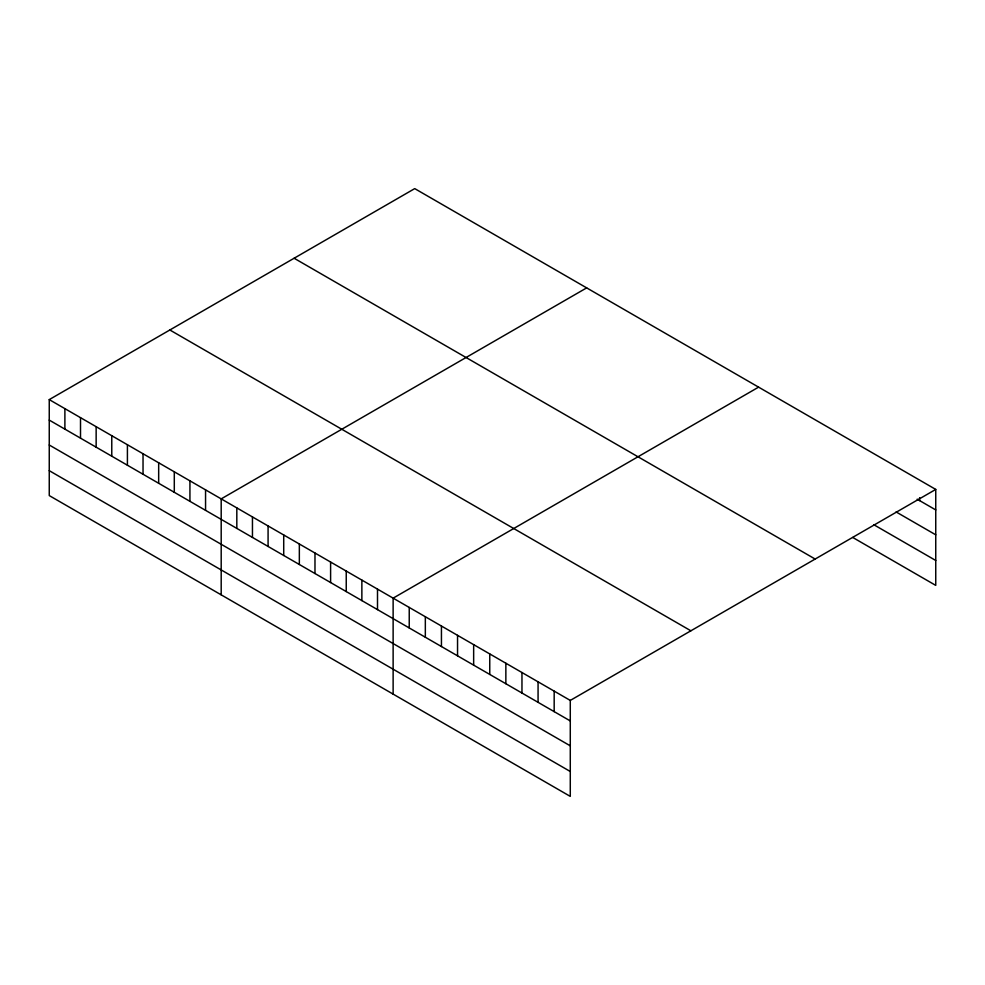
<?xml version="1.0" encoding="UTF-8"?>
<svg xmlns="http://www.w3.org/2000/svg" width="985" height="985" viewBox="0 0 985 985"><rect width="100%" height="100%" fill="white"/><g stroke="black" fill="none" stroke-linecap="round" stroke-linejoin="round"><path stroke-width="1.48" d="M49.25 399.614L570.278 700.421L570.278 796.385L49.25 495.578L49.25 399.614L414.722 188.615L935.75 489.422L935.75 585.385L852.751 537.465M586.666 287.879L221.194 498.878L221.194 594.841M758.598 387.142L393.126 598.154L393.126 694.117M570.278 700.421L935.75 489.422M917.17 499.186L935.75 509.922M896.104 511.929L935.75 534.818M873.806 524.722L935.75 560.477M294.121 258.242L815.149 559.049M169.851 329.987L690.879 630.794M49.25 420.102L570.278 720.921M49.25 445.011L570.278 745.83M49.25 470.67L570.278 771.489M919.645 497.696L919.645 500.614M554.173 691.125L554.173 711.626M538.069 681.829L538.069 702.33M521.964 672.533L521.964 693.021M505.859 663.237L505.859 683.725M489.754 653.942L489.754 674.429M473.65 644.633L473.65 665.134M457.545 635.337L457.545 655.838M441.44 626.041L441.44 646.542M425.335 616.745L425.335 637.233M409.231 607.449L409.231 627.938M377.501 589.129L377.501 609.616M361.864 580.103L361.864 600.591M346.24 571.078L346.24 591.566M330.603 562.053L330.603 582.541M314.978 553.028L314.978 573.516M299.341 544.003L299.341 564.491M283.717 534.978L283.717 555.478M268.08 525.953L268.08 546.453M252.455 516.928L252.455 537.428M236.819 507.903L236.819 528.403M205.557 489.853L205.557 510.353M189.933 480.828L189.933 501.328M174.296 471.803L174.296 492.303M158.671 462.79L158.671 483.278M143.034 453.765L143.034 474.253M127.41 444.74L127.41 465.228M111.773 435.715L111.773 456.203M96.148 426.69L96.148 447.178M80.511 417.665L80.511 438.153M64.887 408.64L64.887 429.128"/></g></svg>
